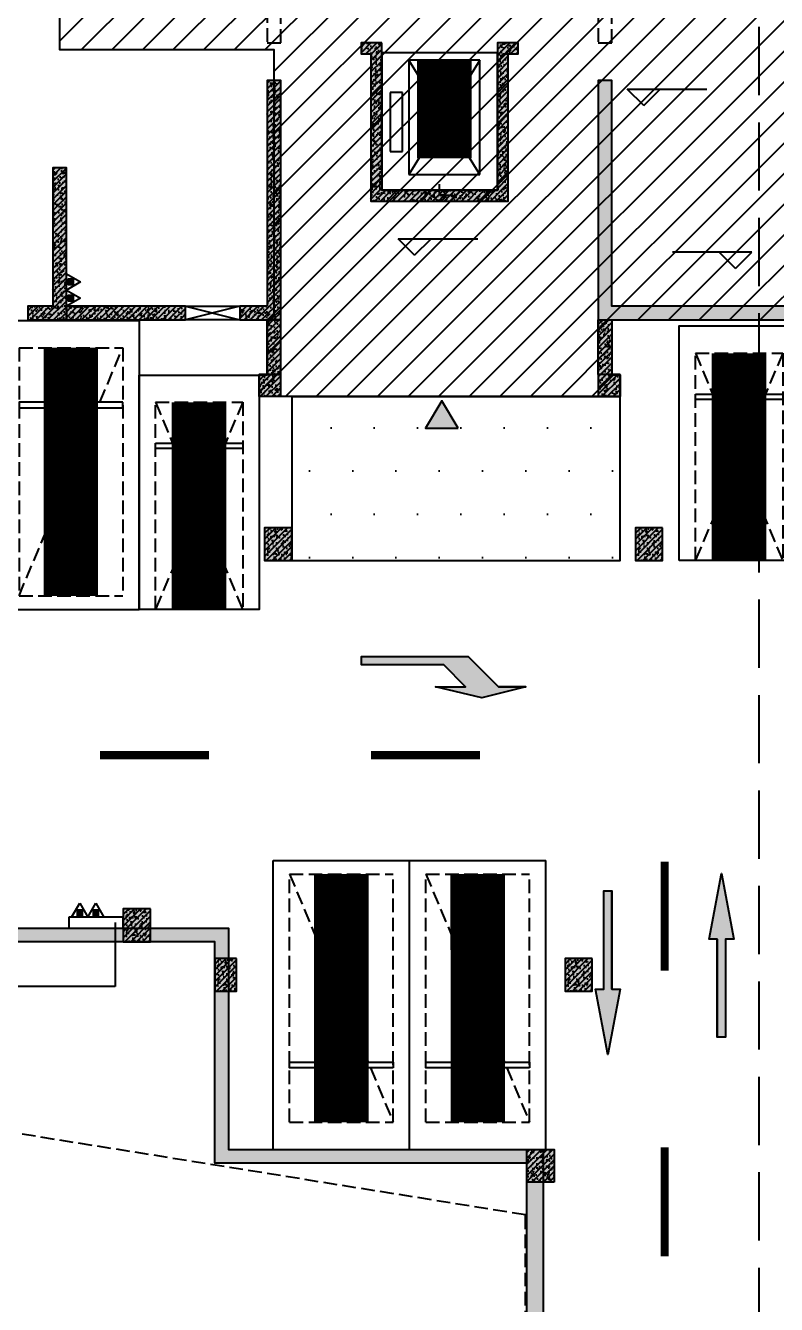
# Model space of a CAD drawing. Extents: x -1338203 to 1886333, y -783476 to 1038610.
# Drawn here: x 729017 to 742782, y 265998 to 289447 of the extents above; entities that cross this region are included whole.
import ezdxf

# ---------------------------------------------------------------- set-up
doc = ezdxf.new("R2010")
doc.units = 0
doc.header["$LTSCALE"] = 1000
doc.header["$MEASUREMENT"] = 0
for name, pattern in [('$2$DASH', [0.35, 0.25, -0.1]), ('A-001-主楼相对位置参照$0$DASH', [0.35, 0.25, -0.1]), ('A-001-平面B2$0$__DASH', [0.35, 0.25, -0.1]), ('A-04-平面B1$0$DASH', [0.35, 0.25, -0.1]), ('DASH', [0.35, 0.25, -0.1])]:
    doc.linetypes.add(name, pattern=pattern)
for name, color, linetype in [('$0$DIM_SYMB', 3, 'Continuous'), ('A-001-主楼相对位置参照$0$0G-SITE', 2, 'Continuous'), ('A-001-平面参照B1$0$0A-ELEV-PATT', 8, 'Continuous'), ('A-001-平面参照B1$0$AUDIT_D_220531184525-2', 40, 'Continuous'), ('A-001-车位参照B1$0$A-001-车位参照B1$0$0A-P-PKNG-CAR(A)', 43, 'Continuous'), ('A-001-车位参照B1$0$A-001-车位参照B1$0$0A-P-PKNG-CAR(B)', 21, 'Continuous'), ('A-04-平面B1$0$0A-A-SYMB-ELEV', 150, 'Continuous'), ('A-04-平面B1$0$0A-B-D&W', 135, 'Continuous'), ('A-04-平面B1$0$0A-S-WALL', 255, 'Continuous'), ('A-125-交通核B1（A0410）$0$0A-E-EVTR', 2, 'Continuous'), ('A-125-交通核B1（A0410）$0$0A-O-HOLE', 52, 'Continuous'), ('p-a-core', 1, 'Continuous'), ('p-a-mini', 150, 'Continuous'), ('p-a-regular', 5, 'Continuous'), ('S-04-墙柱B1_1$0$$AUDIT_BAD_LAYER1', 7, 'Continuous'), ('S-04-墙柱B1_1$0$0S-CC-LINE', 52, 'Continuous'), ('S-04-墙柱B1_1$0$0S-CW-HATCH', 251, 'Continuous'), ('S-04-墙柱B1_1$0$0S-CW-HATCH-UP', 251, 'Continuous'), ('S-04-墙柱B1_1$0$0S-CW-LINE', 72, 'Continuous'), ('S-04-墙柱B1_1$0$0S-S-HOLE', 55, 'Continuous'), ('S001地下一墙柱$0$0S-CW-HATCH', 251, 'Continuous'), ('S001地下一墙柱$0$0S-CW-HATCH-UP', 251, 'Continuous'), ('S001地下一墙柱$0$0S-CW-LINE', 72, 'Continuous'), ('S001地下一墙柱$0$S001地下一墙柱$0$0S-CC-LINE', 52, 'Continuous'), ('S001地下一墙柱$0$S001地下一墙柱$0$0S-CW-HATCH', 251, 'Continuous'), ('S001地下一墙柱$0$S001地下一墙柱$0$0S-CW-HATCH-UP', 251, 'Continuous'), ('中心线', 42, 'Continuous'), ('地面指向箭头', 7, 'Continuous'), ('负一层消火栓$0$0P-ACC-FH', 7, 'Continuous'), ('负一层消火栓$0$0P-DIM-FH', 3, 'Continuous'), ('负一层消火栓$0$0P-EQUIP-FH', 7, 'Continuous')]:
    doc.layers.add(name, color=color, linetype=linetype)
for name, color, linetype, plot in [('A-001-主楼相对位置参照$0$AAD-A-MARK', 6, 'Continuous', False), ('A-04-平面B1$0$AAD-A-MARK', 6, 'Continuous', False), ('A-125-交通核B1（A0410）$0$AAD-A-MARK', 6, 'Continuous', False), ('A0410-125-交通核文字编号B1$0$AAD-A-MARK', 6, 'Continuous', False), ('A0410-125-交通核文字编号B1$0$AAD-A-XM', 6, 'Continuous', False), ('AAD-A-PROOF', 30, 'Continuous', False), ('S-04-墙柱B1_1$0$AAD-A-MARK', 6, 'Continuous', False)]:
    doc.layers.add(name, color=color, linetype=linetype, plot=plot)
doc.styles.add('A0410-125-交通核文字编号B1$0$AAD-TXT', font='aad-txt.shx', dxfattribs={"width": 0.7, "bigfont": 'aad-hztxt.shx'})
pattern_1 = [(45, (0, 0), (-53.033, 53.033), []), (50, (0, 0), (215.178, -18.8256), [22.5, -247.5]), (355, (0, 0), (-41.6254, 225.6576), [18, -198]), (100.4514, (17.93, -1.57), (173.553, 206.832), [19.122, -210.3426]), (46.1842, (0, 60), (320.172, -49.656), [33.75, -371.25]), (96.6356, (26.68, 55.86), (280.399, 292.235), [28.683, -315.514]), (351.184, (0, 60), (280.399, 292.236), [27, -297]), (21, (30, 45), (179.072, -120.7857), [22.5, -247.5]), (326, (30, 45), (72.9946, 217.545), [18, -198]), (71.4514, (44.92, 34.93), (252.067, 96.759), [19.122, -210.3426]), (37.5, (0, 0), (3.64796, 99.86816), [0, -195.6, 0, -201, 0, -198.75]), (7.5, (0, 0), (78.9209, 118.3235), [0, -114.6, 0, -191.1, 0, -75.75]), (327.5, (-66.9, 0), (160.1467, -6.7665), [0, -75, 0, -234, 0, -310.5]), (317.5, (-96.9, 0), (174.9559, 30.0315), [0, -97.5, 0, -155.4, 0, -220.5])]
pattern_2 = [(45, (0, 0), (-168.38, 168.38), []), (45, (112.25, 0), (-168.38, 168.38), [])]

# ---------------------------------------------------------------- blocks, each defined once
blk = doc.blocks.new('A-001-平面参照B1')
at = {"layer": 'A-001-平面参照B1$0$0A-ELEV-PATT'}
h = blk.add_hatch(dxfattribs=at)
h.set_pattern_fill('DOTS', color=256, scale=500)
h.set_pattern_definition([(0, (-766365.4, -306889.1), (396.875, 793.75), [0, -793.75])])
h.paths.add_polyline_path([(-32469, -24250), (-32469, -27250), (-26449, -27250), (-26449, -24250)])
at = {"layer": 'A-001-平面参照B1$0$AUDIT_D_220531184525-2', "ltscale": 0.002}
blk.add_lwpolyline([(-32469, -24250), (-32469, -27250), (-26449, -27250), (-26449, -24250)], close=True, dxfattribs=at)
blk = doc.blocks.new('S-04-墙柱B1_1')
at = {"layer": 'S-04-墙柱B1_1$0$0S-CW-HATCH'}
h = blk.add_hatch(color=256, dxfattribs=at)
h.dxf.hatch_style = 1
h.paths.add_polyline_path([(-1060, 2790), (-1440, 2790), (-1440, 2590), (-1260, 2590), (-1260, -110), (1260, -110), (1260, 2590), (1440, 2590), (1440, 2790), (1060, 2790), (1060, 90), (-1060, 90)])
h = blk.add_hatch(color=256, dxfattribs=at)
h.dxf.hatch_style = 1
h.paths.add_polyline_path([(-3160, -2040), (-3660, -2040), (-3660, -2290), (-2910, -2290), (-2910, 2100), (-3160, 2100)])
h = blk.add_hatch(color=256, dxfattribs=at)
h.dxf.hatch_style = 1
h.paths.add_polyline_path([(2910, -2290), (6890, -2290), (6890, -2040), (3160, -2040), (3160, 2100), (2910, 2100)])
h = blk.add_hatch(color=256, dxfattribs=at)
h.dxf.hatch_style = 1
h.paths.add_polyline_path([(-7090, -2040), (-7550, -2040), (-7550, -2290), (-6840, -2290), (-6840, 500), (-7090, 500)])
at = {"layer": 'S-04-墙柱B1_1$0$0S-CW-HATCH', "ltscale": 0.002}
h = blk.add_hatch(color=256, dxfattribs=at)
h.dxf.hatch_style = 1
h.paths.add_polyline_path([(-6840, -2290), (-4660, -2290), (-4660, -2040), (-6840, -2040)])
at = {"layer": 'S-04-墙柱B1_1$0$0S-CW-HATCH'}
h = blk.add_hatch(color=256, dxfattribs=at)
h.dxf.hatch_style = 1
h.paths.add_polyline_path([(-2910, -2290), (-3160, -2290), (-3160, -3290), (-2910, -3290)])
h = blk.add_hatch(color=256, dxfattribs=at)
h.dxf.hatch_style = 1
h.paths.add_polyline_path([(2910, -2290), (3160, -2290), (3160, -3290), (2910, -3290)])
h = blk.add_hatch(color=256, dxfattribs=at)
h.dxf.hatch_style = 1
h.paths.add_polyline_path([(-2910, -3290), (-3310, -3290), (-3310, -3690), (-2910, -3690)])
h = blk.add_hatch(color=256, dxfattribs=at)
h.dxf.hatch_style = 1
h.paths.add_polyline_path([(3310, -3290), (2910, -3290), (2910, -3690), (3310, -3690)])
at = {"layer": 'S-04-墙柱B1_1$0$0S-CW-HATCH-UP'}
h = blk.add_hatch(dxfattribs=at)
h.set_pattern_fill('钢筋混凝土', color=256, scale=30)
h.set_pattern_definition(pattern_1)
h.paths.add_polyline_path([(-1060, 2790), (-1440, 2790), (-1440, 2590), (-1260, 2590), (-1260, -110), (1260, -110), (1260, 2590), (1440, 2590), (1440, 2790), (1060, 2790), (1060, 90), (-1060, 90)])
h = blk.add_hatch(dxfattribs=at)
h.set_pattern_fill('钢筋混凝土', color=256, scale=30)
h.set_pattern_definition(pattern_1)
h.paths.add_polyline_path([(-3160, -2040), (-3660, -2040), (-3660, -2290), (-2910, -2290), (-2910, 2100), (-3160, 2100)])
h = blk.add_hatch(dxfattribs=at)
h.set_pattern_fill('钢筋混凝土', color=256, scale=30)
h.set_pattern_definition(pattern_1)
h.paths.add_polyline_path([(2910, -2290), (6890, -2290), (6890, -2040), (3160, -2040), (3160, 2100), (2910, 2100)])
h = blk.add_hatch(dxfattribs=at)
h.set_pattern_fill('钢筋混凝土', color=256, scale=30)
h.set_pattern_definition(pattern_1)
h.paths.add_polyline_path([(-7090, -2040), (-7550, -2040), (-7550, -2290), (-6840, -2290), (-6840, 500), (-7090, 500)])
at = {"layer": 'S-04-墙柱B1_1$0$0S-CW-HATCH-UP', "ltscale": 0.002}
h = blk.add_hatch(dxfattribs=at)
h.set_pattern_fill('钢筋混凝土', color=256, scale=30)
h.set_pattern_definition([(45, (-736606.6, -286339.07), (-53.0330086, 53.0330086), []), (50, (-736606.6, -286339.07), (215.178055, -18.82564), [22.5, -247.5]), (355, (-736606.6, -286339.07), (-41.6254, 225.65764), [18, -198]), (100.4514, (-736588.67, -286340.64), (173.552815, 206.83186), [19.12206, -210.342634]), (46.1842, (-736606.6, -286279.07), (320.172315, -49.6557), [33.75, -371.25]), (96.6356, (-736579.92, -286283.2), (280.39881, 292.23536), [28.68309, -315.5139]), (351.1842, (-736606.6, -286279.07), (280.39858, 292.23558), [27, -297]), (21, (-736576.6, -286294.07), (179.072116, -120.785667), [22.5, -247.5]), (326, (-736576.6, -286294.07), (72.9946, 217.545014), [18, -198]), (71.4514, (-736561.68, -286304.14), (252.06679, 96.75915), [19.12206, -210.342634]), (37.5, (-736606.6, -286339.07), (3.6479566, 99.868156), [0, -195.6, 0, -201, 0, -198.75]), (7.5, (-736606.6, -286339.07), (78.920861, 118.323514), [0, -114.6, 0, -191.1, 0, -75.75]), (327.5, (-736673.5, -286339.07), (160.146731, -6.7664615), [0, -75, 0, -234, 0, -310.5]), (317.5, (-736703.5, -286339.07), (174.95585, 30.031495), [0, -97.5, 0, -155.4, 0, -220.5])])
h.paths.add_polyline_path([(-6840, -2290), (-4660, -2290), (-4660, -2040), (-6840, -2040)])
at = {"layer": 'S-04-墙柱B1_1$0$0S-CW-HATCH-UP'}
h = blk.add_hatch(dxfattribs=at)
h.set_pattern_fill('钢筋混凝土', color=256, scale=30)
h.set_pattern_definition(pattern_1)
h.paths.add_polyline_path([(-2910, -2290), (-3160, -2290), (-3160, -3290), (-2910, -3290)])
h = blk.add_hatch(dxfattribs=at)
h.set_pattern_fill('钢筋混凝土', color=256, scale=30)
h.set_pattern_definition(pattern_1)
h.paths.add_polyline_path([(2910, -2290), (3160, -2290), (3160, -3290), (2910, -3290)])
h = blk.add_hatch(dxfattribs=at)
h.set_pattern_fill('钢筋混凝土', color=256, scale=30)
h.set_pattern_definition(pattern_1)
h.paths.add_polyline_path([(-2910, -3290), (-3310, -3290), (-3310, -3690), (-2910, -3690)])
h = blk.add_hatch(dxfattribs=at)
h.set_pattern_fill('钢筋混凝土', color=256, scale=30)
h.set_pattern_definition(pattern_1)
h.paths.add_polyline_path([(3310, -3290), (2910, -3290), (2910, -3690), (3310, -3690)])
at = {"layer": 'S-04-墙柱B1_1$0$$AUDIT_BAD_LAYER1'}
for q in [(0, 200), (0, 200), (200, 0), (200, 0)]:
    blk.add_line((0, 0), q, dxfattribs=at)
at = {"layer": 'S-04-墙柱B1_1$0$0S-CC-LINE'}
for points in [[(-2910, -3290), (-3310, -3290), (-3310, -3690), (-2910, -3690)], [(3310, -3290), (2910, -3290), (2910, -3690), (3310, -3690)]]:
    blk.add_lwpolyline(points, close=True, dxfattribs=at)
at = {"layer": 'S-04-墙柱B1_1$0$0S-CW-LINE'}
for points in [[(-1060, 2790), (-1440, 2790), (-1440, 2590), (-1260, 2590), (-1260, -110), (1260, -110), (1260, 2590), (1440, 2590), (1440, 2790), (1060, 2790), (1060, 90), (-1060, 90)], [(-3160, -2040), (-3660, -2040), (-3660, -2290), (-2910, -2290), (-2910, 2100), (-3160, 2100)], [(2910, -2290), (6890, -2290), (6890, -2040), (3160, -2040), (3160, 2100), (2910, 2100)], [(-7090, -2040), (-7550, -2040), (-7550, -2290), (-6840, -2290), (-6840, 500), (-7090, 500)], [(-6840, -2290), (-4660, -2290), (-4660, -2040), (-6840, -2040)], [(-2910, -2290), (-3160, -2290), (-3160, -3290), (-2910, -3290)], [(2910, -2290), (3160, -2290), (3160, -3290), (2910, -3290)]]:
    blk.add_lwpolyline(points, close=True, dxfattribs=at)
at = {"layer": 'S-04-墙柱B1_1$0$0S-S-HOLE'}
blk.add_lwpolyline([(-4660, -2040), (-3660, -2040), (-3660, -2290), (-4660, -2290)], close=True, dxfattribs=at)
for points in [[(-3660, -2040), (-4660, -2290)], [(-4660, -2040), (-3660, -2290)]]:
    blk.add_lwpolyline(points, dxfattribs=at)
at = {"layer": 'S-04-墙柱B1_1$0$AAD-A-MARK'}
blk.add_circle((0, 0), 100, dxfattribs=at)
blk = doc.blocks.new('S001地下一墙柱')
at = {"layer": 'S001地下一墙柱$0$0S-CW-HATCH'}
h = blk.add_hatch(color=256, dxfattribs=at)
h.dxf.hatch_style = 1
h.paths.add_polyline_path([(-59059, -97910), (-59059, -84453), (-42209, -84453), (-42209, -71359), (-34009, -71359), (-28159, -71359), (-28159, -38300), (-33881, -38300), (-33881, -34240), (-54702, -34240), (-54702, -27654), (-49409, -27654), (-49409, -22540), (-42409, -22540), (-42409, -22840), (-49109, -22840), (-49109, -27904), (-54402, -27904), (-54402, -33990), (-33631, -33990), (-33631, -38050), (-27859, -38050), (-27859, -71659), (-41909, -71659), (-41909, -84742), (-58759, -84753), (-58759, -97910)])
at = {"layer": 'S001地下一墙柱$0$0S-CW-HATCH-UP'}
h = blk.add_hatch(dxfattribs=at)
h.set_pattern_fill('钢筋混凝土', color=256, scale=30)
h.set_pattern_definition([(45, (-10063346.176, -927328.15), (-53.0330086, 53.0330086), []), (50, (-10063346.18, -927328.15), (215.1780548, -18.8256405), [22.5, -247.5]), (355, (-10063346.18, -927328.15), (-41.6254, 225.65764), [18, -198]), (100.4514, (-10063328.24, -927329.72), (173.5528145, 206.8318626), [19.122057, -210.3426336]), (46.1842, (-10063346.18, -927268.15), (320.1723146, -49.655704), [33.75, -371.25]), (96.6356, (-10063319.5, -927272.3), (280.398812, 292.235361), [28.683086, -315.5139]), (351.1842, (-10063346.18, -927268.15), (280.398584, 292.23558), [27, -297]), (21, (-10063316.18, -927283.15), (179.0721156, -120.7856672), [22.5, -247.5]), (326, (-10063316.18, -927283.15), (72.9945996, 217.5450135), [18, -198]), (71.4514, (-10063301.25, -927293.21), (252.0667886, 96.759149), [19.122057, -210.3426336]), (37.5, (-10063346.176, -927328.15), (3.6479566, 99.86815615), [0, -195.6, 0, -201, 0, -198.75]), (7.5, (-10063346.18, -927328.15), (78.9208612, 118.3235136), [0, -114.6, 0, -191.1, 0, -75.75]), (327.5, (-10063413.076, -927328.15), (160.14673085, -6.7664615), [0, -75, 0, -234, 0, -310.5]), (317.5, (-10063443.08, -927328.15), (174.9558508, 30.0314947), [0, -97.5, 0, -155.4, 0, -220.5])])
h.paths.add_polyline_path([(-59059, -97910), (-59059, -84453), (-42209, -84453), (-42209, -71359), (-34009, -71359), (-28159, -71359), (-28159, -38300), (-33881, -38300), (-33881, -34240), (-54702, -34240), (-54702, -27654), (-49409, -27654), (-49409, -22540), (-42409, -22540), (-42409, -22840), (-49109, -22840), (-49109, -27904), (-54402, -27904), (-54402, -33990), (-33631, -33990), (-33631, -38050), (-27859, -38050), (-27859, -71659), (-41909, -71659), (-41909, -84742), (-58759, -84753), (-58759, -97910)])
at = {"layer": 'S001地下一墙柱$0$S001地下一墙柱$0$0S-CW-HATCH'}
h = blk.add_hatch(color=256, dxfattribs=at)
h.dxf.hatch_style = 1
h.paths.add_polyline_path([(-32469, -26650), (-32969, -26650), (-32969, -27250), (-32469, -27250)])
h = blk.add_hatch(color=256, dxfattribs=at)
h.dxf.hatch_style = 1
h.paths.add_polyline_path([(-32469, -26650), (-32969, -26650), (-32969, -27250), (-32469, -27250)])
h = blk.add_hatch(color=256, dxfattribs=at)
h.dxf.hatch_style = 1
h.paths.add_polyline_path([(-25669, -26650), (-26169, -26650), (-26169, -27250), (-25669, -27250)])
h = blk.add_hatch(color=256, dxfattribs=at)
h.dxf.hatch_style = 1
h.paths.add_polyline_path([(-25669, -26650), (-26169, -26650), (-26169, -27250), (-25669, -27250)])
h = blk.add_hatch(color=256, dxfattribs=at)
h.dxf.hatch_style = 1
h.paths.add_polyline_path([(-35059, -33640), (-35559, -33640), (-35559, -34240), (-35059, -34240)])
h = blk.add_hatch(color=256, dxfattribs=at)
h.dxf.hatch_style = 1
h.paths.add_polyline_path([(-35059, -33640), (-35559, -33640), (-35559, -34240), (-35059, -34240)])
h = blk.add_hatch(color=256, dxfattribs=at)
h.dxf.hatch_style = 1
h.paths.add_polyline_path([(-33481, -34550), (-33881, -34550), (-33881, -35150), (-33481, -35150)])
h = blk.add_hatch(color=256, dxfattribs=at)
h.dxf.hatch_style = 1
h.paths.add_polyline_path([(-33481, -34550), (-33881, -34550), (-33881, -35150), (-33481, -35150)])
h = blk.add_hatch(color=256, dxfattribs=at)
h.dxf.hatch_style = 1
h.paths.add_polyline_path([(-26959, -34550), (-27459, -34550), (-27459, -35150), (-26959, -35150)])
h = blk.add_hatch(color=256, dxfattribs=at)
h.dxf.hatch_style = 1
h.paths.add_polyline_path([(-26959, -34550), (-27459, -34550), (-27459, -35150), (-26959, -35150)])
h = blk.add_hatch(color=256, dxfattribs=at)
h.dxf.hatch_style = 1
h.paths.add_polyline_path([(-27659, -38650), (-28159, -38650), (-28159, -38050), (-27659, -38050)])
at = {"layer": 'S001地下一墙柱$0$S001地下一墙柱$0$0S-CW-HATCH-UP'}
h = blk.add_hatch(dxfattribs=at)
h.set_pattern_fill('钢筋混凝土', color=256, scale=30)
h.set_pattern_definition([(45, (-158.035, -17698.27), (-53.03301, 53.03301), []), (50, (-158.04, -17698.27), (215.1781, -18.8256), [22.5, -247.5]), (355, (-158.04, -17698.27), (-41.6254, 225.6576), [18, -198]), (100.4514, (-140.1, -17699.84), (173.5528, 206.8319), [19.122, -210.3426]), (46.1842, (-158.04, -17638.27), (320.1723, -49.6557), [33.75, -371.25]), (96.6356, (-131.35, -17642.4), (280.3988, 292.2354), [28.683, -315.514]), (351.1842, (-158.04, -17638.27), (280.3986, 292.2356), [27, -297]), (21, (-128.04, -17653.27), (179.0721, -120.7857), [22.5, -247.5]), (326, (-128.04, -17653.27), (72.9946, 217.545), [18, -198]), (71.4514, (-113.11, -17663.34), (252.0668, 96.7591), [19.122, -210.3426]), (37.5, (-158.035, -17698.27), (3.64796, 99.86816), [0, -195.6, 0, -201, 0, -198.75]), (7.5, (-158.04, -17698.27), (78.92086, 118.3235), [0, -114.6, 0, -191.1, 0, -75.75]), (327.5, (-224.935, -17698.27), (160.14673, -6.76646), [0, -75, 0, -234, 0, -310.5]), (317.5, (-254.94, -17698.27), (174.95585, 30.0315), [0, -97.5, 0, -155.4, 0, -220.5])])
h.paths.add_polyline_path([(-32469, -26650), (-32969, -26650), (-32969, -27250), (-32469, -27250)])
h = blk.add_hatch(dxfattribs=at)
h.set_pattern_fill('钢筋混凝土', color=256, scale=30)
h.set_pattern_definition([(45, (-158.035, -17698.27), (-53.03301, 53.03301), []), (50, (-158.04, -17698.27), (215.1781, -18.8256), [22.5, -247.5]), (355, (-158.04, -17698.27), (-41.6254, 225.6576), [18, -198]), (100.4514, (-140.1, -17699.84), (173.5528, 206.8319), [19.122, -210.3426]), (46.1842, (-158.04, -17638.27), (320.1723, -49.6557), [33.75, -371.25]), (96.6356, (-131.35, -17642.4), (280.3988, 292.2354), [28.683, -315.514]), (351.1842, (-158.04, -17638.27), (280.3986, 292.2356), [27, -297]), (21, (-128.04, -17653.27), (179.0721, -120.7857), [22.5, -247.5]), (326, (-128.04, -17653.27), (72.9946, 217.545), [18, -198]), (71.4514, (-113.11, -17663.34), (252.0668, 96.7591), [19.122, -210.3426]), (37.5, (-158.035, -17698.27), (3.64796, 99.86816), [0, -195.6, 0, -201, 0, -198.75]), (7.5, (-158.04, -17698.27), (78.92086, 118.3235), [0, -114.6, 0, -191.1, 0, -75.75]), (327.5, (-224.935, -17698.27), (160.14673, -6.76646), [0, -75, 0, -234, 0, -310.5]), (317.5, (-254.94, -17698.27), (174.95585, 30.0315), [0, -97.5, 0, -155.4, 0, -220.5])])
h.paths.add_polyline_path([(-32469, -26650), (-32969, -26650), (-32969, -27250), (-32469, -27250)])
h = blk.add_hatch(dxfattribs=at)
h.set_pattern_fill('钢筋混凝土', color=256, scale=30)
h.set_pattern_definition([(45, (6641.965, -17698.27), (-53.03301, 53.03301), []), (50, (6641.96, -17698.27), (215.1781, -18.8256), [22.5, -247.5]), (355, (6641.96, -17698.27), (-41.6254, 225.6576), [18, -198]), (100.4514, (6659.9, -17699.84), (173.5528, 206.8319), [19.122, -210.3426]), (46.1842, (6641.96, -17638.27), (320.1723, -49.6557), [33.75, -371.25]), (96.6356, (6668.65, -17642.4), (280.3988, 292.2354), [28.683, -315.514]), (351.1842, (6641.96, -17638.27), (280.3986, 292.2356), [27, -297]), (21, (6671.96, -17653.27), (179.0721, -120.7857), [22.5, -247.5]), (326, (6671.96, -17653.27), (72.9946, 217.545), [18, -198]), (71.4514, (6686.89, -17663.34), (252.0668, 96.7591), [19.122, -210.3426]), (37.5, (6641.965, -17698.27), (3.64796, 99.86816), [0, -195.6, 0, -201, 0, -198.75]), (7.5, (6641.96, -17698.27), (78.92086, 118.3235), [0, -114.6, 0, -191.1, 0, -75.75]), (327.5, (6575.065, -17698.27), (160.14673, -6.76646), [0, -75, 0, -234, 0, -310.5]), (317.5, (6545.06, -17698.27), (174.95585, 30.0315), [0, -97.5, 0, -155.4, 0, -220.5])])
h.paths.add_polyline_path([(-25669, -26650), (-26169, -26650), (-26169, -27250), (-25669, -27250)])
h = blk.add_hatch(dxfattribs=at)
h.set_pattern_fill('钢筋混凝土', color=256, scale=30)
h.set_pattern_definition([(45, (6641.965, -17698.27), (-53.03301, 53.03301), []), (50, (6641.96, -17698.27), (215.1781, -18.8256), [22.5, -247.5]), (355, (6641.96, -17698.27), (-41.6254, 225.6576), [18, -198]), (100.4514, (6659.9, -17699.84), (173.5528, 206.8319), [19.122, -210.3426]), (46.1842, (6641.96, -17638.27), (320.1723, -49.6557), [33.75, -371.25]), (96.6356, (6668.65, -17642.4), (280.3988, 292.2354), [28.683, -315.514]), (351.1842, (6641.96, -17638.27), (280.3986, 292.2356), [27, -297]), (21, (6671.96, -17653.27), (179.0721, -120.7857), [22.5, -247.5]), (326, (6671.96, -17653.27), (72.9946, 217.545), [18, -198]), (71.4514, (6686.89, -17663.34), (252.0668, 96.7591), [19.122, -210.3426]), (37.5, (6641.965, -17698.27), (3.64796, 99.86816), [0, -195.6, 0, -201, 0, -198.75]), (7.5, (6641.96, -17698.27), (78.92086, 118.3235), [0, -114.6, 0, -191.1, 0, -75.75]), (327.5, (6575.065, -17698.27), (160.14673, -6.76646), [0, -75, 0, -234, 0, -310.5]), (317.5, (6545.06, -17698.27), (174.95585, 30.0315), [0, -97.5, 0, -155.4, 0, -220.5])])
h.paths.add_polyline_path([(-25669, -26650), (-26169, -26650), (-26169, -27250), (-25669, -27250)])
h = blk.add_hatch(dxfattribs=at)
h.set_pattern_fill('钢筋混凝土', color=256, scale=30)
h.set_pattern_definition([(45, (-2748.04, -24688.42), (-53.03301, 53.03301), []), (50, (-2748.04, -24688.42), (215.1781, -18.8256), [22.5, -247.5]), (355, (-2748.04, -24688.42), (-41.6254, 225.6576), [18, -198]), (100.4514, (-2730.1, -24689.99), (173.5528, 206.8319), [19.122, -210.3426]), (46.1842, (-2748.04, -24628.42), (320.1723, -49.6557), [33.75, -371.25]), (96.6356, (-2721.36, -24632.56), (280.3988, 292.2354), [28.683, -315.514]), (351.1842, (-2748.04, -24628.42), (280.3986, 292.2356), [27, -297]), (21, (-2718.04, -24643.42), (179.0721, -120.7857), [22.5, -247.5]), (326, (-2718.04, -24643.42), (72.9946, 217.545), [18, -198]), (71.4514, (-2703.12, -24653.48), (252.0668, 96.7591), [19.122, -210.3426]), (37.5, (-2748.04, -24688.42), (3.64796, 99.86816), [0, -195.6, 0, -201, 0, -198.75]), (7.5, (-2748.04, -24688.42), (78.92086, 118.3235), [0, -114.6, 0, -191.1, 0, -75.75]), (327.5, (-2814.94, -24688.42), (160.14673, -6.76646), [0, -75, 0, -234, 0, -310.5]), (317.5, (-2844.94, -24688.42), (174.95585, 30.0315), [0, -97.5, 0, -155.4, 0, -220.5])])
h.paths.add_polyline_path([(-35059, -33640), (-35559, -33640), (-35559, -34240), (-35059, -34240)])
h = blk.add_hatch(dxfattribs=at)
h.set_pattern_fill('钢筋混凝土', color=256, scale=30)
h.set_pattern_definition([(45, (-2748.04, -24688.42), (-53.03301, 53.03301), []), (50, (-2748.04, -24688.42), (215.1781, -18.8256), [22.5, -247.5]), (355, (-2748.04, -24688.42), (-41.6254, 225.6576), [18, -198]), (100.4514, (-2730.1, -24689.99), (173.5528, 206.8319), [19.122, -210.3426]), (46.1842, (-2748.04, -24628.42), (320.1723, -49.6557), [33.75, -371.25]), (96.6356, (-2721.36, -24632.56), (280.3988, 292.2354), [28.683, -315.514]), (351.1842, (-2748.04, -24628.42), (280.3986, 292.2356), [27, -297]), (21, (-2718.04, -24643.42), (179.0721, -120.7857), [22.5, -247.5]), (326, (-2718.04, -24643.42), (72.9946, 217.545), [18, -198]), (71.4514, (-2703.12, -24653.48), (252.0668, 96.7591), [19.122, -210.3426]), (37.5, (-2748.04, -24688.42), (3.64796, 99.86816), [0, -195.6, 0, -201, 0, -198.75]), (7.5, (-2748.04, -24688.42), (78.92086, 118.3235), [0, -114.6, 0, -191.1, 0, -75.75]), (327.5, (-2814.94, -24688.42), (160.14673, -6.76646), [0, -75, 0, -234, 0, -310.5]), (317.5, (-2844.94, -24688.42), (174.95585, 30.0315), [0, -97.5, 0, -155.4, 0, -220.5])])
h.paths.add_polyline_path([(-35059, -33640), (-35559, -33640), (-35559, -34240), (-35059, -34240)])
h = blk.add_hatch(dxfattribs=at)
h.set_pattern_fill('钢筋混凝土', color=256, scale=30)
h.set_pattern_definition([(45, (-1070.35, -25598.27), (-53.03301, 53.03301), []), (50, (-1070.35, -25598.27), (215.1781, -18.8256), [22.5, -247.5]), (355, (-1070.35, -25598.27), (-41.6254, 225.6576), [18, -198]), (100.4514, (-1052.42, -25599.84), (173.5528, 206.8319), [19.122, -210.3426]), (46.1842, (-1070.35, -25538.27), (320.1723, -49.6557), [33.75, -371.25]), (96.6356, (-1043.67, -25542.4), (280.3988, 292.2354), [28.683, -315.514]), (351.1842, (-1070.35, -25538.27), (280.3986, 292.2356), [27, -297]), (21, (-1040.35, -25553.27), (179.0721, -120.7857), [22.5, -247.5]), (326, (-1040.35, -25553.27), (72.9946, 217.545), [18, -198]), (71.4514, (-1025.43, -25563.34), (252.0668, 96.7591), [19.122, -210.3426]), (37.5, (-1070.35, -25598.27), (3.64796, 99.86816), [0, -195.6, 0, -201, 0, -198.75]), (7.5, (-1070.35, -25598.27), (78.92086, 118.3235), [0, -114.6, 0, -191.1, 0, -75.75]), (327.5, (-1137.25, -25598.27), (160.14673, -6.76646), [0, -75, 0, -234, 0, -310.5]), (317.5, (-1167.25, -25598.27), (174.95585, 30.0315), [0, -97.5, 0, -155.4, 0, -220.5])])
h.paths.add_polyline_path([(-33481, -34550), (-33881, -34550), (-33881, -35150), (-33481, -35150)])
h = blk.add_hatch(dxfattribs=at)
h.set_pattern_fill('钢筋混凝土', color=256, scale=30)
h.set_pattern_definition([(45, (-1070.35, -25598.27), (-53.03301, 53.03301), []), (50, (-1070.35, -25598.27), (215.1781, -18.8256), [22.5, -247.5]), (355, (-1070.35, -25598.27), (-41.6254, 225.6576), [18, -198]), (100.4514, (-1052.42, -25599.84), (173.5528, 206.8319), [19.122, -210.3426]), (46.1842, (-1070.35, -25538.27), (320.1723, -49.6557), [33.75, -371.25]), (96.6356, (-1043.67, -25542.4), (280.3988, 292.2354), [28.683, -315.514]), (351.1842, (-1070.35, -25538.27), (280.3986, 292.2356), [27, -297]), (21, (-1040.35, -25553.27), (179.0721, -120.7857), [22.5, -247.5]), (326, (-1040.35, -25553.27), (72.9946, 217.545), [18, -198]), (71.4514, (-1025.43, -25563.34), (252.0668, 96.7591), [19.122, -210.3426]), (37.5, (-1070.35, -25598.27), (3.64796, 99.86816), [0, -195.6, 0, -201, 0, -198.75]), (7.5, (-1070.35, -25598.27), (78.92086, 118.3235), [0, -114.6, 0, -191.1, 0, -75.75]), (327.5, (-1137.25, -25598.27), (160.14673, -6.76646), [0, -75, 0, -234, 0, -310.5]), (317.5, (-1167.25, -25598.27), (174.95585, 30.0315), [0, -97.5, 0, -155.4, 0, -220.5])])
h.paths.add_polyline_path([(-33481, -34550), (-33881, -34550), (-33881, -35150), (-33481, -35150)])
h = blk.add_hatch(dxfattribs=at)
h.set_pattern_fill('钢筋混凝土', color=256, scale=30)
h.set_pattern_definition([(45, (5351.965, -25598.27), (-53.03301, 53.03301), []), (50, (5351.96, -25598.27), (215.1781, -18.8256), [22.5, -247.5]), (355, (5351.96, -25598.27), (-41.6254, 225.6576), [18, -198]), (100.4514, (5369.9, -25599.84), (173.5528, 206.8319), [19.122, -210.3426]), (46.1842, (5351.96, -25538.27), (320.1723, -49.6557), [33.75, -371.25]), (96.6356, (5378.65, -25542.4), (280.3988, 292.2354), [28.683, -315.514]), (351.1842, (5351.96, -25538.27), (280.3986, 292.2356), [27, -297]), (21, (5381.96, -25553.27), (179.0721, -120.7857), [22.5, -247.5]), (326, (5381.96, -25553.27), (72.9946, 217.545), [18, -198]), (71.4514, (5396.89, -25563.34), (252.0668, 96.7591), [19.122, -210.3426]), (37.5, (5351.965, -25598.27), (3.64796, 99.86816), [0, -195.6, 0, -201, 0, -198.75]), (7.5, (5351.96, -25598.27), (78.92086, 118.3235), [0, -114.6, 0, -191.1, 0, -75.75]), (327.5, (5285.065, -25598.27), (160.14673, -6.76646), [0, -75, 0, -234, 0, -310.5]), (317.5, (5255.06, -25598.27), (174.95585, 30.0315), [0, -97.5, 0, -155.4, 0, -220.5])])
h.paths.add_polyline_path([(-26959, -34550), (-27459, -34550), (-27459, -35150), (-26959, -35150)])
h = blk.add_hatch(dxfattribs=at)
h.set_pattern_fill('钢筋混凝土', color=256, scale=30)
h.set_pattern_definition([(45, (5351.965, -25598.27), (-53.03301, 53.03301), []), (50, (5351.96, -25598.27), (215.1781, -18.8256), [22.5, -247.5]), (355, (5351.96, -25598.27), (-41.6254, 225.6576), [18, -198]), (100.4514, (5369.9, -25599.84), (173.5528, 206.8319), [19.122, -210.3426]), (46.1842, (5351.96, -25538.27), (320.1723, -49.6557), [33.75, -371.25]), (96.6356, (5378.65, -25542.4), (280.3988, 292.2354), [28.683, -315.514]), (351.1842, (5351.96, -25538.27), (280.3986, 292.2356), [27, -297]), (21, (5381.96, -25553.27), (179.0721, -120.7857), [22.5, -247.5]), (326, (5381.96, -25553.27), (72.9946, 217.545), [18, -198]), (71.4514, (5396.89, -25563.34), (252.0668, 96.7591), [19.122, -210.3426]), (37.5, (5351.965, -25598.27), (3.64796, 99.86816), [0, -195.6, 0, -201, 0, -198.75]), (7.5, (5351.96, -25598.27), (78.92086, 118.3235), [0, -114.6, 0, -191.1, 0, -75.75]), (327.5, (5285.065, -25598.27), (160.14673, -6.76646), [0, -75, 0, -234, 0, -310.5]), (317.5, (5255.06, -25598.27), (174.95585, 30.0315), [0, -97.5, 0, -155.4, 0, -220.5])])
h.paths.add_polyline_path([(-26959, -34550), (-27459, -34550), (-27459, -35150), (-26959, -35150)])
h = blk.add_hatch(dxfattribs=at)
h.set_pattern_fill('钢筋混凝土', color=256, scale=30)
h.set_pattern_definition([(45, (4651.93, -38597.33), (-53.03301, 53.03301), []), (50, (4651.93, -38597.33), (215.1781, -18.8256), [22.5, -247.5]), (355, (4651.93, -38597.33), (-41.6254, 225.6576), [18, -198]), (100.4514, (4669.86, -38598.9), (173.5528, 206.8319), [19.122, -210.3426]), (46.1842, (4651.93, -38537.33), (320.1723, -49.6557), [33.75, -371.25]), (96.6356, (4678.6, -38541.47), (280.3988, 292.2354), [28.683, -315.514]), (351.1842, (4651.93, -38537.33), (280.3986, 292.2356), [27, -297]), (21, (4681.93, -38552.33), (179.0721, -120.7857), [22.5, -247.5]), (326, (4681.93, -38552.33), (72.9946, 217.545), [18, -198]), (71.4514, (4696.86, -38562.4), (252.0668, 96.7591), [19.122, -210.3426]), (37.5, (4651.93, -38597.33), (3.64796, 99.86816), [0, -195.6, 0, -201, 0, -198.75]), (7.5, (4651.93, -38597.33), (78.92086, 118.3235), [0, -114.6, 0, -191.1, 0, -75.75]), (327.5, (4585.03, -38597.33), (160.14673, -6.76646), [0, -75, 0, -234, 0, -310.5]), (317.5, (4555.03, -38597.33), (174.95585, 30.0315), [0, -97.5, 0, -155.4, 0, -220.5])])
h.paths.add_polyline_path([(-27659, -38650), (-28159, -38650), (-28159, -38050), (-27659, -38050)])
at = {"layer": 'S001地下一墙柱$0$0S-CW-LINE', "elevation": 0, "flags": 128}
blk.add_lwpolyline([(-28159, -71359), (-28159, -38300), (-33881, -38300), (-33881, -34240), (-54702, -34240), (-54702, -27654), (-49409, -27654), (-49409, -22540), (-42409, -22540), (-42409, -22840), (-49109, -22840), (-49109, -27904), (-54402, -27904), (-54402, -33990), (-33631, -33990), (-33631, -38050), (-27859, -38050), (-27859, -71659)], dxfattribs=at)
at = {"layer": 'S001地下一墙柱$0$S001地下一墙柱$0$0S-CC-LINE'}
for points in [[(-32469, -26650), (-32969, -26650), (-32969, -27250), (-32469, -27250)], [(-32469, -26650), (-32969, -26650), (-32969, -27250), (-32469, -27250)], [(-25669, -26650), (-26169, -26650), (-26169, -27250), (-25669, -27250)], [(-25669, -26650), (-26169, -26650), (-26169, -27250), (-25669, -27250)], [(-33481, -34550), (-33881, -34550), (-33881, -35150), (-33481, -35150)], [(-33481, -34550), (-33881, -34550), (-33881, -35150), (-33481, -35150)], [(-26959, -34550), (-27459, -34550), (-27459, -35150), (-26959, -35150)], [(-26959, -34550), (-27459, -34550), (-27459, -35150), (-26959, -35150)], [(-27659, -38650), (-28159, -38650), (-28159, -38050), (-27659, -38050)]]:
    blk.add_lwpolyline(points, close=True, dxfattribs=at)
at = {"layer": 'S001地下一墙柱$0$S001地下一墙柱$0$0S-CC-LINE', "elevation": 0}
blk.add_lwpolyline([(-35059, -33640), (-35559, -33640), (-35559, -34240), (-35059, -34240)], close=True, dxfattribs=at)
blk.add_lwpolyline([(-35059, -33640), (-35559, -33640), (-35559, -34240), (-35059, -34240)], close=True, dxfattribs=at)
at = {"ltscale": 0.002}
blk.add_blockref('S-04-墙柱B1_1', (-29759, -20550), dxfattribs=at)
blk = doc.blocks.new('负一层消火栓$0$$TwtSys$00000546')
h = blk.add_hatch()
h.set_pattern_fill('ANSI31', color=256, scale=200, style=0)
h.set_pattern_definition([(45, (-38543.802, -6670.83), (-17.67767, 17.67767), [])])
h.paths.add_polyline_path([(-65, 174), (65, 174), (65, 44), (-65, 44)])
for points in [[(0, 344), (-198, 0), (198, 0)], [(-65, 174), (65, 174), (65, 44), (-65, 44)]]:
    blk.add_lwpolyline(points, close=True)
blk = doc.blocks.new('负一层消火栓')
at = {"layer": '负一层消火栓$0$0P-ACC-FH'}
blk.add_lwpolyline([(-36558, -33790), (-36558, -33990), (-35559, -33990), (-35559, -33790)], close=True, dxfattribs=at)
at = {"layer": '负一层消火栓$0$0P-DIM-FH'}
for p, q in [((-35708, -33890), (-35708, -35063)), ((-35708, -35063), (-37625, -35063))]:
    blk.add_line(p, q, dxfattribs=at)
at = {"layer": '负一层消火栓$0$0P-EQUIP-FH', "xscale": -0.75, "yscale": 0.75, "zscale": 0.75, "rotation": 270}
for p in [(-36599, -22144), (-36599, -22441)]:
    blk.add_blockref('负一层消火栓$0$$TwtSys$00000546', p, dxfattribs=at)
at = {"layer": '负一层消火栓$0$0P-EQUIP-FH', "xscale": -0.75, "yscale": 0.75, "zscale": 0.75}
for p in [(-36357, -33790, 800), (-36060, -33790, 800)]:
    blk.add_blockref('负一层消火栓$0$$TwtSys$00000546', p, dxfattribs=at)
blk = doc.blocks.new('剖面位置')
at = {"layer": '$0$DIM_SYMB', "linetype": '$2$DASH', "ltscale": 5}
blk.add_lwpolyline([(-23908, 5282), (-23908, -83810), (-46125, -83810), (-46125, -260656)], dxfattribs=at)
blk.add_lwpolyline([(-23908, 5282), (-23908, -83810), (-46125, -83810), (-46125, -260656)], dxfattribs=at)
blk = doc.blocks.new('左转或右转')
at = {"layer": '地面指向箭头'}
blk.add_hatch(color=251, dxfattribs=at).paths.add_polyline_path([(3221046, 2451667), (3221247, 2450864), (3221247, 2451366), (3221799, 2451918), (3221799, 2453874), (3221648, 2453874), (3221648, 2452369), (3221247, 2451968), (3221247, 2452519)])
at = {"layer": '地面指向箭头', "color": 251}
blk.add_lwpolyline([(3221247, 2450864), (3221046, 2451667), (3221247, 2452519), (3221247, 2451968), (3221648, 2452369), (3221648, 2453874), (3221799, 2453874), (3221799, 2451918), (3221247, 2451366), (3221247, 2450864), (3221247, 2451366)], dxfattribs=at)
blk = doc.blocks.new('直行')
at = {"layer": '地面指向箭头'}
blk.add_hatch(color=251, dxfattribs=at).paths.add_polyline_path([(-29241, 4059962), (-29466, 4058762), (-29316, 4058762), (-29316, 4056961), (-29166, 4056961), (-29166, 4058762), (-29016, 4058762)])
at = {"layer": '地面指向箭头', "color": 251}
blk.add_lwpolyline([(-29316, 4058762), (-29316, 4056961), (-29316, 4058762), (-29316, 4058762), (-29466, 4058762), (-29241, 4059962), (-29016, 4058762), (-29166, 4058762), (-29166, 4056961), (-29316, 4056961), (-29316, 4056961)], dxfattribs=at)
blk = doc.blocks.new('A$C9cb663f1')
at = {"layer": '中心线', "color": 251, "const_width": 150}
for points in [[(317735, -85692), (319735, -85692)], [(322702, -85692), (324702, -85692)], [(328086, -87645), (328086, -89645)], [(328086, -92884), (328086, -94884)]]:
    blk.add_lwpolyline(points, dxfattribs=at)
at = {"layer": '地面指向箭头', "color": 251, "linetype": 'Continuous', "rotation": 90}
blk.add_blockref('左转或右转', (2776405, -3305685), dxfattribs=at)
at = {"layer": '地面指向箭头', "color": 251}
blk.add_blockref('直行', (358368, -4147826), dxfattribs=at)
at = {"layer": '地面指向箭头', "color": 251, "rotation": 180}
blk.add_blockref('直行', (297803, 3968780), dxfattribs=at)
blk = doc.blocks.new('A$C488321c4')
at = {"layer": '地面指向箭头'}
h = blk.add_hatch(color=251, dxfattribs=at)
h.dxf.hatch_style = 1
h.paths.add_polyline_path([(324300, -79696), (324000, -79196), (323700, -79696)])
at = {"layer": '地面指向箭头', "color": 251, "flags": 128}
blk.add_lwpolyline([(324300, -79696), (324000, -79196), (323700, -79696), (324300, -79696)], dxfattribs=at)
blk = doc.blocks.new('A-001-车位参照B1$0$A-001-车位参照B1$0$A-001-车位参照B1$0$ddd')
for p, q in [((0, 2500), (5300, 2500)), ((0, 2500), (0, 0)), ((5300, 2500), (5300, 0)), ((0, 0), (5300, 0))]:
    blk.add_line(p, q)
at = {"linetype": 'A-001-平面B2$0$__DASH'}
for p, q in [((500, 2200), (500, 300)), ((500, 2200), (5050, 2200)), ((5050, 2200), (5050, 300)), ((500, 300), (5050, 300))]:
    blk.add_line(p, q, dxfattribs=at)
blk.add_lwpolyline([(5050, 2200), (500, 300)], dxfattribs=at)
blk.add_lwpolyline([(1500, 300), (1500, 2200), (1600, 2200), (1600, 300)], close=True)
at = {"layer": 'p-a-regular', "ltscale": 0.002, "const_width": 1000}
blk.add_lwpolyline([(500, 1250), (5050, 1250)], dxfattribs=at)
blk = doc.blocks.new('A-001-车位参照B1$0$A-001-车位参照B1$0$A-001-车位参照B1$0$A$C43AE5A3B')
at = {"color": 241}
blk.add_lwpolyline([(2500, 0), (2500, 4300), (300, 4300), (300, 0)], close=True, dxfattribs=at)
at = {"color": 241, "linetype": 'DASH'}
for points in [[(2200, 0), (2200, 3800), (600, 3800), (600, 0), (2200, 0)], [(600, 3800), (2200, 0)], [(2200, 3800), (600, 0)]]:
    blk.add_lwpolyline(points, dxfattribs=at)
at = {"color": 241}
blk.add_lwpolyline([(2200, 3050), (600, 3050), (600, 2950), (2200, 2950), (2200, 3050)], dxfattribs=at)
at = {"layer": 'p-a-mini', "ltscale": 0.002, "const_width": 1000}
blk.add_lwpolyline([(1400, 0), (1400, 3800)], dxfattribs=at)
blk = doc.blocks.new('A-125-交通核B1（A0410）$0$xx')
at = {"layer": 'A-125-交通核B1（A0410）$0$0A-E-EVTR'}
for p, q in [((1798, 2385), (498, 2385)), ((498, 2385), (498, 285)), ((1798, 285), (498, 2385)), ((1798, 2385), (498, 285)), ((1798, 285), (1798, 2385)), ((381, 1791), (156, 1791)), ((156, 1791), (156, 711)), ((381, 711), (381, 1791)), ((156, 711), (381, 711)), ((498, 285), (1798, 285))]:
    blk.add_line(p, q, dxfattribs=at)
blk = doc.blocks.new('A-125-交通核B1（A0410）')
h = blk.add_hatch()
h.set_pattern_fill('ANSI32', color=256, scale=50)
h.set_pattern_definition(pattern_2)
h.paths.add_polyline_path([(1360, 4310), (1260, 4310), (1260, 5190), (1710, 5190), (1710, 5490), (1810, 5490), (1810, 5090), (1360, 5090)])
h = blk.add_hatch()
h.set_pattern_fill('ANSI32', color=256, scale=50)
h.set_pattern_definition(pattern_2)
h.paths.add_polyline_path([(-1713, 5250), (-1810, 5250), (-1810, 4310), (-1713, 4310)])
for points in [[(1360, 4310), (1260, 4310), (1260, 5190), (1710, 5190), (1710, 5490), (1810, 5490), (1810, 5090), (1360, 5090)], [(-1713, 5250), (-1810, 5250), (-1810, 4310), (-1713, 4310)]]:
    blk.add_lwpolyline(points, close=True)
at = {"layer": 'A-125-交通核B1（A0410）$0$0A-O-HOLE', "flags": 128}
blk.add_lwpolyline([(-1710, 5350), (-1593, 8294), (-1090, 8490)], dxfattribs=at)
at = {"layer": 'A-125-交通核B1（A0410）$0$AAD-A-MARK'}
for q in [(0, 200), (200, 0)]:
    blk.add_line((0, 0), q, dxfattribs=at)
blk.add_circle((0, 0), 100, dxfattribs=at)
blk.add_blockref('A-125-交通核B1（A0410）$0$xx', (-1060, 90))
blk = doc.blocks.new('A0410-125-交通核文字编号B1')
at = {"layer": 'A0410-125-交通核文字编号B1$0$AAD-A-MARK'}
for q in [(0, 200), (200, 0)]:
    blk.add_line((0, 0), q, dxfattribs=at)
blk.add_circle((0, 0), 100, dxfattribs=at)
at = {"layer": 'A0410-125-交通核文字编号B1$0$AAD-A-XM', "style": 'A0410-125-交通核文字编号B1$0$AAD-TXT'}
blk.add_text('A0410-125-交通核文字编号B1', height=350, dxfattribs=at).set_placement((-3, 4036))
blk = doc.blocks.new('A-04-平面B1')
at = {"layer": 'A-04-平面B1$0$0A-A-SYMB-ELEV'}
for p, q in [((3742, 1639), (3442, 1939)), ((3442, 1939), (4900, 1939)), ((3742, 1639), (4042, 1939)), ((-457, -1101), (-757, -801)), ((-757, -801), (701, -801)), ((-457, -1101), (-157, -801)), ((5727, -1049), (4268, -1049)), ((5427, -1349), (5127, -1049)), ((5427, -1349), (5727, -1049))]:
    blk.add_line(p, q, dxfattribs=at)
at = {"layer": 'A-04-平面B1$0$0A-B-D&W', "linetype": 'A-04-平面B1$0$DASH'}
for points in [[(-3160, 2790), (-2910, 2790), (-2910, 4110), (-3160, 4110)], [(2910, 2790), (3160, 2790), (3160, 4110), (2910, 4110)]]:
    blk.add_lwpolyline(points, close=True, dxfattribs=at)
at = {"layer": 'A-04-平面B1$0$AAD-A-MARK'}
for q in [(0, 200), (200, 0)]:
    blk.add_line((0, 0), q, dxfattribs=at)
blk.add_circle((0, 0), 100, dxfattribs=at)
at = {"layer": 'A-04-平面B1$0$0A-S-WALL'}
for name in ['A-125-交通核B1（A0410）', 'A0410-125-交通核文字编号B1']:
    blk.add_blockref(name, (0, 0), dxfattribs=at)
blk = doc.blocks.new('A-001-主楼相对位置参照')
at = {"layer": 'A-001-主楼相对位置参照$0$0G-SITE', "linetype": 'A-001-主楼相对位置参照$0$DASH'}
blk.add_lwpolyline([(-110774, -71476), (-110774, -97598), (-60233, -97598), (-60233, -71436), (-28181, -71359), (-28181, -39250), (-59195, -34274), (-59199, -4282), (-94668, -4272), (-94605, -34368), (-126089, -33751), (-126089, -71447), (-110774, -71476)], dxfattribs=at)
at = {"layer": 'A-001-主楼相对位置参照$0$AAD-A-MARK'}
blk.add_lwpolyline([(-30819, -20460), (-28699, -20460), (-28699, -17940), (-30819, -17940)], close=True, dxfattribs=at)

msp = doc.modelspace()

# ---------------------------------------------------------------- hatches: boundary and pattern name
at = {"ltscale": 0.002}
h = msp.add_hatch(dxfattribs=at)
h.set_pattern_fill('ANSI31', color=8, scale=250)
h.set_pattern_definition([(45, (321361.53, 306889.07), (-280.633, 280.633), [])])
h.paths.add_polyline_path([(752746.6, 284045.6), (739766.6, 284045.6), (739766.6, 283045.6), (739916.6, 283045.6), (739916.6, 282645.6), (733296.6, 282645.6), (733296.6, 283045.6), (733446.6, 283045.6), (733446.6, 284045.6), (733571.6, 284135.6), (733571.6, 289000.6), (729641.6, 289000.6), (729641.6, 289935.6), (729516.6, 290025.6), (729516.6, 295025.6), (731316.6, 295025.6), (731316.6, 295925.6), (735446.6, 295925.6), (735446.6, 296795.6), (738566.6, 296795.6), (738566.6, 295025.6), (755946.6, 295025.6), (755946.6, 296795.6), (759066.6, 296795.6), (759066.6, 295925.6), (763196.6, 295925.6), (763196.6, 295025.6), (764996.6, 295025.6), (764996.6, 293225.6), (767856.6, 293225.6), (767856.6, 290025.6), (768656.6, 290025.6), (768656.6, 287472.3), (769556.6, 287472.3), (769556.6, 284045.6), (761116.6, 284045.6), (761116.6, 283045.6), (761216.6, 283045.6), (761216.6, 282645.6), (754596.6, 282645.6), (754596.6, 283045.6), (754746.6, 283045.6), (754746.6, 284041.3), (754896.6, 284170.6), (754906.6, 286475.6), (752746.6, 286475.6)])

# ---------------------------------------------------------------- linework, layer by layer
at = {"color": 3, "flags": 128}
msp.add_lwpolyline([(752746.6, 284045.6), (739766.6, 284045.6), (739766.6, 283045.6), (739916.6, 283045.6), (739916.6, 282645.6), (733296.6, 282645.6), (733296.6, 283045.6), (733446.6, 283045.6), (733446.6, 284045.6), (733571.6, 284135.6), (733571.6, 289000.6), (729641.6, 289000.6), (729641.6, 289935.6)], dxfattribs=at)
at = {"layer": 'p-a-core', "ltscale": 0.002, "const_width": 1000}
msp.add_lwpolyline([(736694.9, 288814.1), (736694.9, 287014.1)], dxfattribs=at)

# ---------------------------------------------------------------- block references
at = {"ltscale": 0.002}
for name, p in [('S001地下一墙柱', (766365.4, 306889.1)), ('A-001-主楼相对位置参照', (766365.4, 306889.1)), ('负一层消火栓', (766365.4, 306889.1)), ('A-04-平面B1', (736606.6, 286339.1)), ('A$C488321c4', (412646.2, 361761.3)), ('A$C9cb663f1', (412646.2, 361761.3))]:
    msp.add_blockref(name, p, dxfattribs=at)
msp.add_blockref('A-001-平面参照B1', (766365.4, 306889.1))
at = {"layer": 'A-001-车位参照B1$0$A-001-车位参照B1$0$0A-P-PKNG-CAR(A)', "linetype": 'Continuous', "xscale": -1, "rotation": 89.99727645939184}
msp.add_blockref('A-001-车位参照B1$0$A-001-车位参照B1$0$A-001-车位参照B1$0$ddd', (731097, 284039.1), dxfattribs=at)
at = {"layer": 'A-001-车位参照B1$0$A-001-车位参照B1$0$0A-P-PKNG-CAR(A)', "linetype": 'Continuous', "rotation": 90.00272354060814}
for p in [(736056.9, 268839.2), (738556.9, 268839.3)]:
    msp.add_blockref('A-001-车位参照B1$0$A-001-车位参照B1$0$A-001-车位参照B1$0$ddd', p, dxfattribs=at)
at = {"layer": 'A-001-车位参照B1$0$A-001-车位参照B1$0$0A-P-PKNG-CAR(B)', "xscale": -1}
for p in [(743497, 279639.1), (733597, 278739.1)]:
    msp.add_blockref('A-001-车位参照B1$0$A-001-车位参照B1$0$A-001-车位参照B1$0$A$C43AE5A3B', p, dxfattribs=at)
at = {"layer": 'AAD-A-PROOF'}
msp.add_blockref('剖面位置', (766365.4, 306889.1), dxfattribs=at)

doc.saveas('drawing.dxf')
